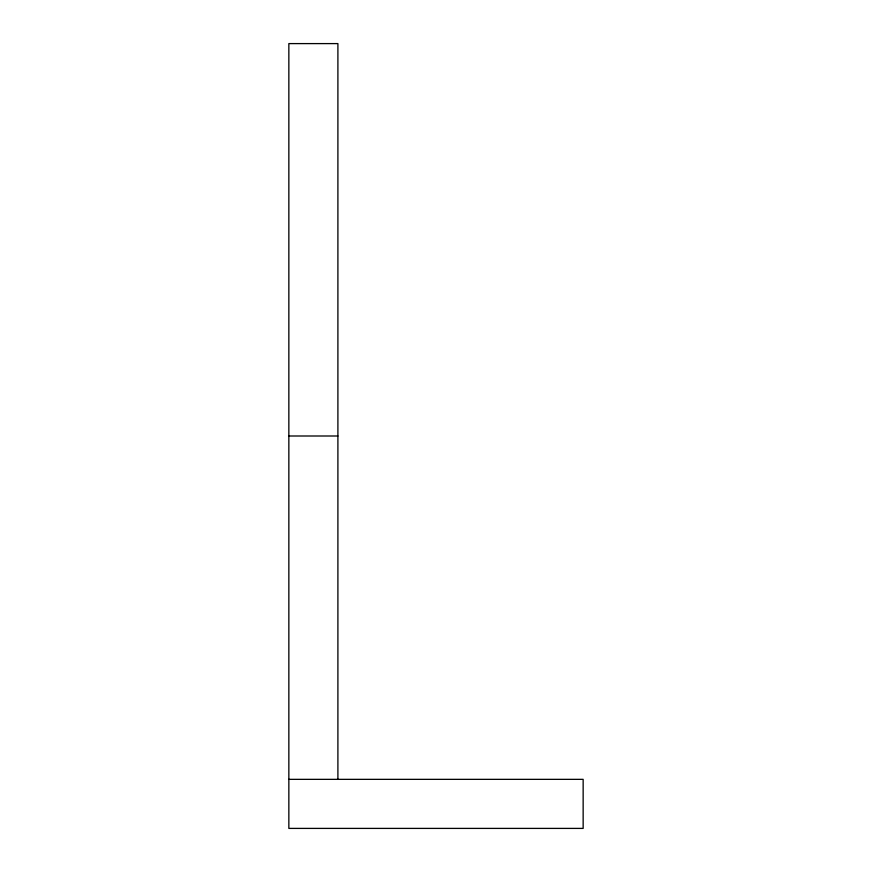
<?xml version="1.0" encoding="UTF-8"?>
<svg xmlns="http://www.w3.org/2000/svg" width="872" height="872" viewBox="0 0 872 872"><rect width="100%" height="100%" fill="white"/><g stroke="black" fill="none" stroke-linecap="round" stroke-linejoin="round"><path stroke-width="1.31" d="M288.85 436L337.9 436M288.85 779.35L583.15 779.35L583.15 828.4L288.85 828.4L288.85 43.6L337.9 43.6L337.9 779.35"/></g></svg>
